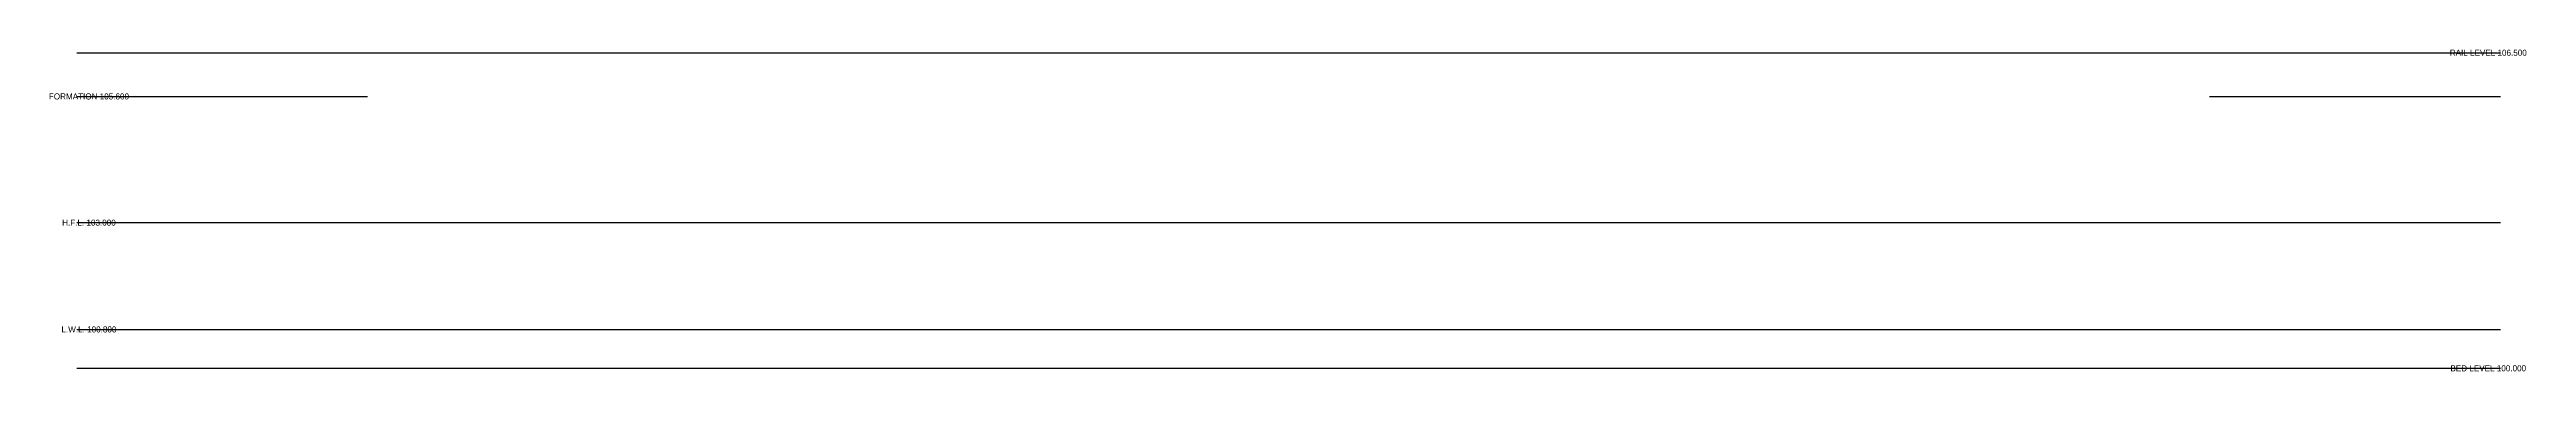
# Model space of a CAD drawing. Header units: millimetres. Extents: x -5563 to 45538, y 99936 to 106564.
import ezdxf
from ezdxf.enums import TextEntityAlignment as Align

# ---------------------------------------------------------------- set-up
doc = ezdxf.new("R2010")
doc.units = ezdxf.units.MM
for name, color, linetype in [('BRG-GROUND', 7, 'Continuous'), ('BRG-LEVEL', 7, 'Continuous'), ('BRG-WATER', 7, 'Continuous'), ('TEXT', 7, 'Continuous')]:
    doc.layers.add(name, color=color, linetype=linetype)

msp = doc.modelspace()

# ---------------------------------------------------------------- linework, layer by layer
at = {"layer": 'BRG-GROUND'}
msp.add_lwpolyline([(-5000, 100000), (45000, 100000)], dxfattribs=at)
at = {"layer": 'BRG-LEVEL'}
for points in [[(-5000, 106500), (45000, 106500)], [(-5000, 105600), (1000, 105600)], [(39000, 105600), (45000, 105600)]]:
    msp.add_lwpolyline(points, dxfattribs=at)
at = {"layer": 'BRG-WATER'}
for points in [[(-5000, 103000), (45000, 103000)], [(-5000, 100800), (45000, 100800)]]:
    msp.add_lwpolyline(points, dxfattribs=at)

# ---------------------------------------------------------------- texts
at = {"layer": 'TEXT'}
for s, p in [('RAIL LEVEL 106.500', (44750, 106500)), ('FORMATION 105.600', (-4750, 105600)), ('H.F.L. 103.000', (-4750, 103000)), ('L.W.L. 100.800', (-4750, 100800)), ('BED LEVEL 100.000', (44750, 100000))]:
    msp.add_text(s, height=125, dxfattribs=at).set_placement(p, align=Align.MIDDLE_CENTER)

doc.saveas('drawing.dxf')
